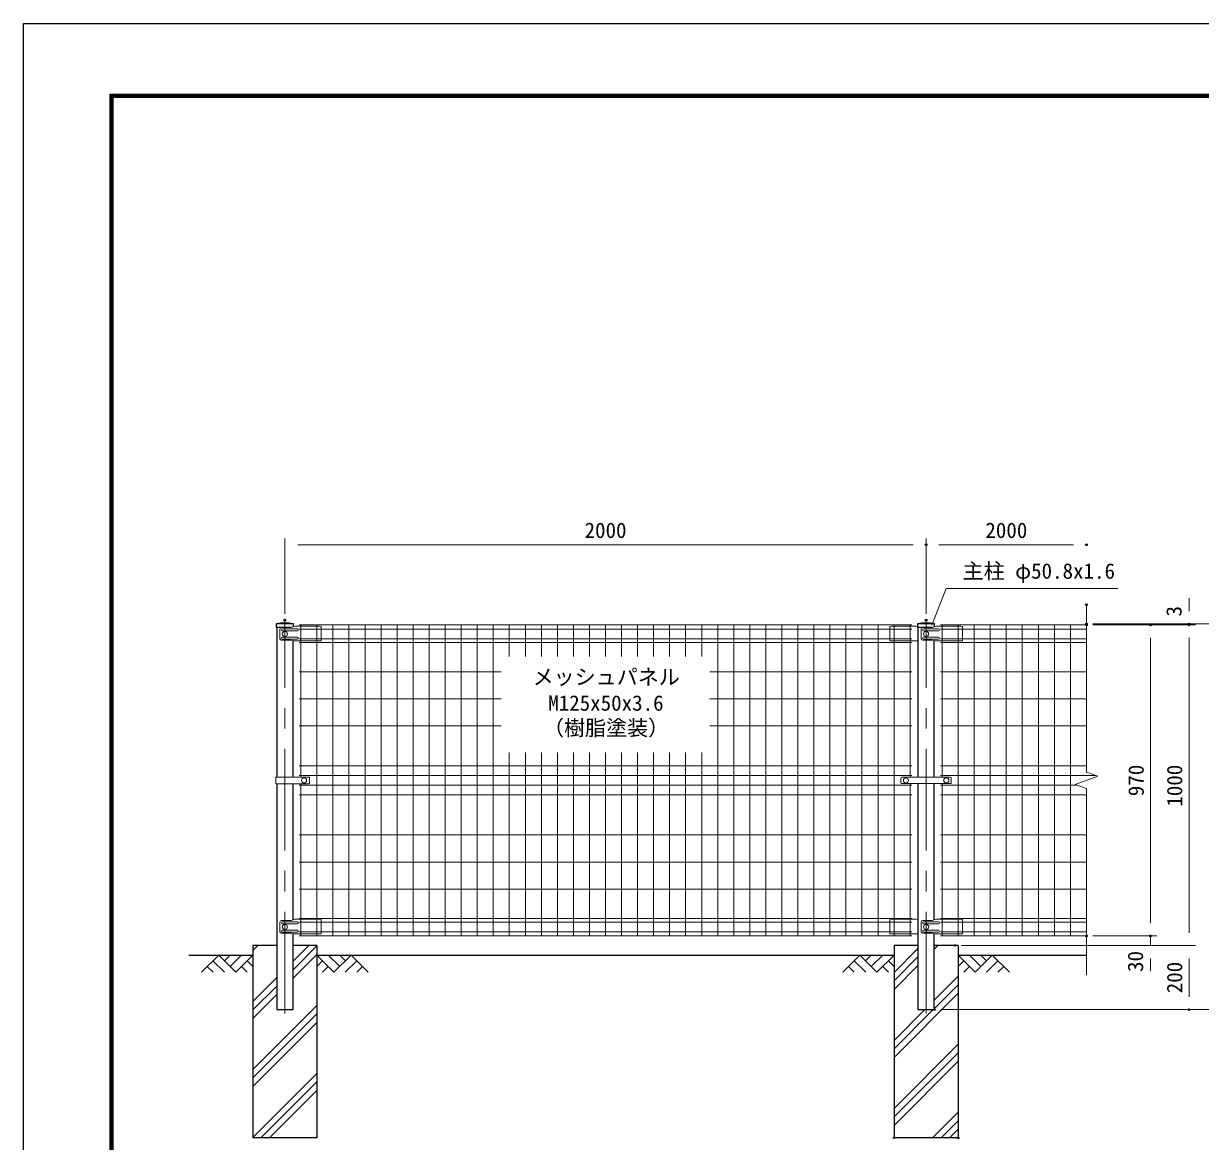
# Model space of a CAD drawing. Units: millimetres, scale not verified. Extents: x -4200 to 4200, y -2970 to 2970.
# Drawn here: x -4200 to -529, y -517 to 2970 of the extents above; entities that cross this region are included whole.
import ezdxf
from ezdxf.enums import TextEntityAlignment as Align

# ---------------------------------------------------------------- set-up
doc = ezdxf.new("R2010")
doc.units = ezdxf.units.MM
doc.header["$LTSCALE"] = 10
doc.header["$PDMODE"] = 32
doc.header["$PDSIZE"] = 5
doc.linetypes.add('USER1', pattern=[50.8, 31.75, -6.35, 6.35, -6.35])
for name, color, linetype, lineweight in [('0-3_D-TTL', 7, 'Continuous', 25), ('0-4_D-STR1', 1, 'Continuous', 25), ('0-5_D-BMK', 2, 'USER1', 13), ('0-6_D-STR2', 7, 'Continuous', 13), ('0-7_D-STR-DIM', 7, 'Continuous', 13), ('0-A_D-STR3', 3, 'Continuous', 13), ('0-B_D-STR-TXT', 7, 'Continuous', 13), ('0-C_D-DCR-HCH', 7, 'Continuous', 13), ('0-D_D-STR4', 7, 'Continuous', 25), ('0-E_D-BGD', 7, 'Continuous', 25)]:
    doc.layers.add(name, color=color, linetype=linetype, lineweight=lineweight)
doc.layers.add('0-9_Defpoints', color=7, linetype='Continuous')
doc.styles.add('ＭＳ ゴシック', font='')
doc.styles.get('ＭＳ ゴシック').set_extended_font_data('MS Gothic')

msp = doc.modelspace()

# ---------------------------------------------------------------- linework, layer by layer
at = {"layer": '0-3_D-TTL', "color": 2}
msp.add_lwpolyline([(-4200, 2970), (4200, 2970), (4200, -2970), (-4200, -2970)], close=True, dxfattribs=at)
at = {"layer": '0-3_D-TTL'}
for points in [[(-3930, 2750), (3930, 2750), (3930, -2750), (-3930, -2750)], [(-3927.5, 2747.5), (3927.5, 2747.5), (3927.5, -2747.5), (-3927.5, -2747.5)], [(-3925, 2745), (3925, 2745), (3925, -2745), (-3925, -2745)], [(-3922.5, 2742.5), (3922.5, 2742.5), (3922.5, -2742.5), (-3922.5, -2742.5)], [(-3920, 2740), (3920, 2740), (3920, -2740), (-3920, -2740)]]:
    msp.add_lwpolyline(points, close=True, dxfattribs=at)
at = {"layer": '0-4_D-STR1'}
for p, q in [((-3358.37, 1096.98), (-3411.57, 1096.98)), ((-3411.57, 1096.98), (-3411.57, 1085.98)), ((-3365.62, 1085.98), (-3411.57, 1085.98)), ((-3410.37, 1085.98), (-3410.37, 619.48)), ((-3358.37, 1088.49), (-3358.37, 1096.98)), ((-1358.37, 1096.98), (-1411.57, 1096.98)), ((-1411.57, 1096.98), (-1411.57, 1085.98)), ((-1365.62, 1085.98), (-1411.57, 1085.98)), ((-1410.37, 1085.98), (-1410.37, 618.98)), ((-1358.37, 1088.49), (-1358.37, 1096.98)), ((-3359.57, 619.48), (-3359.57, 1044.16)), ((-1359.57, 618.98), (-1359.57, 1044.16)), ((-3410.37, 598.48), (-3410.37, -106.02)), ((-3359.57, 174.07), (-3359.57, 598.48)), ((-1410.37, 598.98), (-1410.37, -106.02)), ((-1359.57, 174.07), (-1359.57, 598.98))]:
    msp.add_line(p, q, dxfattribs=at)
for points in [[(-3410.37, -106.02), (-3359.57, -106.02), (-3359.57, 130.16)], [(-1410.37, -106.02), (-1359.57, -106.02), (-1359.57, 130.16)]]:
    msp.add_lwpolyline(points, dxfattribs=at)
for centre in [(-3384.97, 980.55), (-1384.97, 980.55)]:
    msp.add_arc(centre, 119.43, 77.13052, 102.86948, dxfattribs=at)
at = {"layer": '0-5_D-BMK'}
for p, q in [((-3384.97, -118.02), (-3384.97, 1108.98)), ((-1384.97, -118.02), (-1384.97, 1108.98))]:
    msp.add_line(p, q, dxfattribs=at)
at = {"layer": '0-6_D-STR2'}
for p, q in [((-1429.97, 1093.98), (-3339.97, 1093.98)), ((-1429.97, 1080.88), (-3339.97, 1080.88)), ((-3334.97, 619.48), (-3334.97, 1093.98)), ((-3284.97, 123.98), (-3284.97, 1093.98)), ((-3234.97, 123.98), (-3234.97, 1093.98)), ((-3184.97, 123.98), (-3184.97, 1093.98)), ((-3134.97, 123.98), (-3134.97, 1093.98)), ((-3084.97, 123.98), (-3084.97, 1093.98)), ((-3034.97, 123.98), (-3034.97, 1093.98)), ((-2984.97, 123.98), (-2984.97, 1093.98)), ((-2934.97, 123.98), (-2934.97, 1093.98)), ((-2884.97, 123.98), (-2884.97, 1093.98)), ((-2834.97, 123.98), (-2834.97, 1093.98)), ((-2784.97, 123.98), (-2784.97, 1093.98)), ((-2734.97, 123.98), (-2734.97, 1093.98)), ((-2684.97, 995.98), (-2684.97, 1093.98)), ((-2634.97, 995.98), (-2634.97, 1093.98)), ((-2584.97, 995.98), (-2584.97, 1093.98)), ((-2534.97, 995.98), (-2534.97, 1093.98)), ((-2484.97, 995.98), (-2484.97, 1093.98)), ((-2434.97, 995.98), (-2434.97, 1093.98)), ((-2384.97, 995.98), (-2384.97, 1093.98)), ((-2334.97, 995.98), (-2334.97, 1093.98)), ((-2284.97, 995.98), (-2284.97, 1093.98)), ((-2234.97, 995.98), (-2234.97, 1093.98)), ((-2184.97, 995.98), (-2184.97, 1093.98)), ((-2134.97, 995.98), (-2134.97, 1093.98)), ((-2084.97, 995.98), (-2084.97, 1093.98)), ((-2034.97, 123.98), (-2034.97, 1093.98)), ((-1984.97, 123.98), (-1984.97, 1093.98)), ((-1934.97, 123.98), (-1934.97, 1093.98)), ((-1884.97, 123.98), (-1884.97, 1093.98)), ((-1834.97, 123.98), (-1834.97, 1093.98)), ((-1784.97, 123.98), (-1784.97, 1093.98)), ((-1734.97, 123.98), (-1734.97, 1093.98)), ((-1684.97, 123.98), (-1684.97, 1093.98)), ((-1634.97, 123.98), (-1634.97, 1093.98)), ((-1584.97, 123.98), (-1584.97, 1093.98)), ((-1534.97, 123.98), (-1534.97, 1093.98)), ((-1484.97, 123.98), (-1484.97, 1093.98)), ((-1434.97, 618.98), (-1434.97, 1093.98)), ((-1339.97, 1093.98), (-884.97, 1093.98)), ((-1339.97, 1080.88), (-884.97, 1080.88)), ((-1334.97, 618.98), (-1334.97, 1093.98)), ((-1284.97, 123.98), (-1284.97, 1093.98)), ((-1234.97, 123.98), (-1234.97, 1093.98)), ((-1184.97, 123.98), (-1184.97, 1093.98)), ((-1134.97, 123.98), (-1134.97, 1093.98)), ((-1084.97, 123.98), (-1084.97, 1093.98)), ((-1034.97, 123.98), (-1034.97, 1093.98)), ((-984.97, 123.98), (-984.97, 1093.98)), ((-934.97, 123.98), (-934.97, 1093.98)), ((-1429.97, 1051.08), (-3339.97, 1051.08)), ((-1429.97, 1039.22), (-3339.97, 1039.22)), ((-1339.97, 1051.08), (-884.97, 1051.08)), ((-1339.97, 1039.22), (-884.97, 1039.22)), ((-2709.97, 947.98), (-3339.97, 947.98)), ((-1429.97, 947.98), (-2059.97, 947.98)), ((-1339.97, 947.98), (-884.97, 947.98)), ((-2709.97, 863.48), (-3339.97, 863.48)), ((-1429.97, 863.48), (-2059.97, 863.48)), ((-1339.97, 863.48), (-884.97, 863.48)), ((-2709.97, 778.98), (-3339.97, 778.98)), ((-1429.97, 778.98), (-2059.97, 778.98)), ((-1339.97, 778.98), (-884.97, 778.98)), ((-2684.97, 123.98), (-2684.97, 695.98)), ((-2634.97, 123.98), (-2634.97, 695.98)), ((-2584.97, 123.98), (-2584.97, 695.98)), ((-2534.97, 123.98), (-2534.97, 695.98)), ((-2484.97, 123.98), (-2484.97, 695.98)), ((-2434.97, 123.98), (-2434.97, 695.98)), ((-2384.97, 123.98), (-2384.97, 695.98)), ((-2334.97, 123.98), (-2334.97, 695.98)), ((-2284.97, 123.98), (-2284.97, 695.98)), ((-2234.97, 123.98), (-2234.97, 695.98)), ((-2184.97, 123.98), (-2184.97, 695.98)), ((-2134.97, 123.98), (-2134.97, 695.98)), ((-2084.97, 123.98), (-2084.97, 695.98)), ((-1429.97, 653.98), (-3339.97, 653.98)), ((-1339.97, 653.98), (-884.97, 653.98)), ((-1429.97, 623.98), (-3339.97, 623.98)), ((-1429.97, 593.98), (-3339.97, 593.98)), ((-3334.97, 123.98), (-3334.97, 598.48)), ((-1434.97, 123.98), (-1434.97, 598.98)), ((-1339.97, 623.98), (-855.71, 623.98)), ((-1339.97, 593.98), (-914.24, 593.98)), ((-1334.97, 123.98), (-1334.97, 598.98)), ((-1429.97, 563.98), (-3339.97, 563.98)), ((-1339.97, 563.98), (-884.97, 563.98)), ((-1429.97, 438.98), (-3339.97, 438.98)), ((-1339.97, 438.98), (-884.97, 438.98)), ((-1429.97, 354.48), (-3339.97, 354.48)), ((-1339.97, 354.48), (-884.97, 354.48)), ((-1429.97, 269.98), (-3339.97, 269.98)), ((-1339.97, 269.98), (-884.97, 269.98)), ((-1429.97, 178.74), (-3339.97, 178.74)), ((-1429.97, 166.88), (-3339.97, 166.88)), ((-1339.97, 178.74), (-884.97, 178.74)), ((-1339.97, 166.88), (-884.97, 166.88)), ((-1429.97, 137.08), (-3339.97, 137.08)), ((-1429.97, 123.98), (-3339.97, 123.98)), ((-1339.97, 137.08), (-884.97, 137.08)), ((-1339.97, 123.98), (-884.97, 123.98))]:
    msp.add_line(p, q, dxfattribs=at)
at = {"layer": '0-7_D-STR-DIM'}
for p, q in [((-3384.97, 1128.98), (-3384.97, 1363.98)), ((-1384.97, 1128.98), (-1384.97, 1363.98)), ((-1384.97, 1128.98), (-1384.97, 1363.98)), ((-3344.97, 1343.98), (-1424.97, 1343.98)), ((-1344.97, 1343.98), (-924.97, 1343.98)), ((-564.97, 1136.98), (-564.97, 1176.98)), ((-884.97, 634.63), (-884.97, 1156.98)), ((-864.97, 1096.98), (-424.97, 1096.98)), ((-864.97, 1096.98), (-544.97, 1096.98)), ((-864.97, 1093.98), (-664.97, 1093.98)), ((-864.97, 1093.98), (-544.97, 1093.98)), ((-864.97, 1093.98), (-544.97, 1093.98)), ((-564.97, 1093.98), (-564.97, 1096.98)), ((-684.97, 163.98), (-684.97, 1053.98)), ((-564.97, 133.98), (-564.97, 1053.98)), ((-564.97, 1053.98), (-564.97, 1013.98)), ((-849.74, 621.81), (-884.97, 634.63)), ((-920.21, 596.15), (-849.74, 621.81)), ((-884.97, 583.33), (-920.21, 596.15)), ((-884.97, 0.98), (-884.97, 583.33)), ((-684.97, 163.98), (-684.97, 203.98)), ((-864.97, 123.98), (-664.97, 123.98)), ((-864.97, 123.98), (-664.97, 123.98)), ((-684.97, 93.98), (-684.97, 123.98)), ((-1274.97, 93.98), (-664.97, 93.98)), ((-1274.97, 93.98), (-544.97, 93.98)), ((-1274.97, 93.98), (-544.97, 93.98)), ((-684.97, 53.98), (-684.97, 13.98)), ((-564.97, 53.98), (-564.97, -66.02)), ((-1339.57, -106.02), (-424.97, -106.02)), ((-1339.57, -106.02), (-544.97, -106.02))]:
    msp.add_line(p, q, dxfattribs=at)
at = {"layer": '0-9_Defpoints'}
for p in [(-1384.97, 1343.98), (-884.97, 1343.98), (-884.97, 1156.98), (-3384.97, 1108.98), (-1384.97, 1108.98), (-884.97, 1096.98), (-884.97, 1096.98), (-884.97, 1093.98), (-684.97, 1093.98), (-564.97, 1096.98), (-564.97, 1093.98), (-884.97, 123.98), (-684.97, 123.98), (-1294.97, 93.98), (-1359.57, -106.02), (-564.97, -106.02), (-1484.97, -506.02), (-1284.97, -506.02)]:
    msp.add_point(p, dxfattribs=at)
at = {"layer": '0-A_D-STR3'}
for p, q in [((-3400.46, 1080.98), (-3400.46, 1050.98)), ((-3365.62, 1085.98), (-3395.46, 1085.98)), ((-3345.97, 1081.98), (-3393.39, 1081.98)), ((-3345.97, 1075.98), (-3393.39, 1075.98)), ((-3354.06, 1089.98), (-3365.62, 1085.98)), ((-3276.97, 1089.98), (-3354.06, 1089.98)), ((-3276.97, 1089.98), (-3271.97, 1088.98)), ((-3271.97, 1088.98), (-3271.97, 1045.16)), ((-1492.97, 1089.98), (-1497.97, 1088.98)), ((-1497.97, 1088.98), (-1497.97, 1045.16)), ((-1492.97, 1089.98), (-1415.89, 1089.98)), ((-1415.89, 1089.98), (-1411.57, 1088.49)), ((-1400.46, 1080.98), (-1400.46, 1050.98)), ((-1365.62, 1085.98), (-1395.46, 1085.98)), ((-1345.97, 1081.98), (-1393.39, 1081.98)), ((-1345.97, 1075.98), (-1393.39, 1075.98)), ((-1354.06, 1089.98), (-1365.62, 1085.98)), ((-1276.97, 1089.98), (-1354.06, 1089.98)), ((-1276.97, 1089.98), (-1271.97, 1088.98)), ((-1271.97, 1088.98), (-1271.97, 1045.16)), ((-3365.62, 1045.98), (-3395.46, 1045.98)), ((-3345.97, 1055.98), (-3393.39, 1055.98)), ((-3345.97, 1049.98), (-3393.39, 1049.98)), ((-3360.37, 1044.16), (-3365.62, 1045.98)), ((-3360.37, 1044.16), (-3272.97, 1044.16)), ((-1410.37, 1044.16), (-1496.97, 1044.16)), ((-1365.62, 1045.98), (-1395.46, 1045.98)), ((-1345.97, 1055.98), (-1393.39, 1055.98)), ((-1345.97, 1049.98), (-1393.39, 1049.98)), ((-1360.37, 1044.16), (-1365.62, 1045.98)), ((-1360.37, 1044.16), (-1272.97, 1044.16)), ((-3412.67, 619.48), (-3309.99, 619.48)), ((-3412.67, 619.48), (-3412.67, 598.48)), ((-3412.67, 598.48), (-3309.99, 598.48)), ((-3307.99, 617.48), (-3307.99, 600.48)), ((-1463.47, 615.98), (-1463.47, 601.98)), ((-1460.47, 618.98), (-1309.47, 618.98)), ((-1460.47, 598.98), (-1309.47, 598.98)), ((-1306.47, 615.98), (-1306.47, 601.98)), ((-3400.46, 166.98), (-3400.46, 136.98)), ((-3365.62, 171.98), (-3395.46, 171.98)), ((-3345.97, 167.98), (-3393.39, 167.98)), ((-3345.97, 161.98), (-3393.39, 161.98)), ((-3354.06, 175.98), (-3365.62, 171.98)), ((-3276.97, 175.98), (-3354.06, 175.98)), ((-3276.97, 175.98), (-3271.97, 174.98)), ((-3271.97, 174.98), (-3271.97, 131.16)), ((-1492.97, 175.98), (-1497.97, 174.98)), ((-1497.97, 174.98), (-1497.97, 131.16)), ((-1492.97, 175.98), (-1415.89, 175.98)), ((-1415.89, 175.98), (-1410.37, 174.07)), ((-1400.46, 166.98), (-1400.46, 136.98)), ((-1365.62, 171.98), (-1395.46, 171.98)), ((-1345.97, 167.98), (-1393.39, 167.98)), ((-1345.97, 161.98), (-1393.39, 161.98)), ((-1354.06, 175.98), (-1365.62, 171.98)), ((-1276.97, 175.98), (-1354.06, 175.98)), ((-1276.97, 175.98), (-1271.97, 174.98)), ((-1271.97, 174.98), (-1271.97, 131.16)), ((-3365.62, 131.98), (-3395.46, 131.98)), ((-3345.97, 141.98), (-3393.39, 141.98)), ((-3345.97, 135.98), (-3393.39, 135.98)), ((-3360.37, 130.16), (-3365.62, 131.98)), ((-3360.37, 130.16), (-3272.97, 130.16)), ((-1410.37, 130.16), (-1496.97, 130.16)), ((-1365.62, 131.98), (-1395.46, 131.98)), ((-1345.97, 141.98), (-1393.39, 141.98)), ((-1345.97, 135.98), (-1393.39, 135.98)), ((-1360.37, 130.16), (-1365.62, 131.98)), ((-1360.37, 130.16), (-1272.97, 130.16))]:
    msp.add_line(p, q, dxfattribs=at)
for centre in [(-3384.97, 1065.98), (-1384.97, 1065.98), (-3324.97, 608.98), (-1447.97, 608.98), (-1321.97, 608.98), (-3384.97, 151.98), (-1384.97, 151.98)]:
    msp.add_circle(centre, 8, dxfattribs=at)
for centre, radius, start, end in [((-3395.46, 1080.98), 5, 90, 180), ((-3393.39, 1078.98), 3, 90, 270), ((-3345.97, 1078.98), 3, 270, 90), ((-1395.46, 1080.98), 5, 90, 180), ((-1393.39, 1078.98), 3, 90, 270), ((-1345.97, 1078.98), 3, 270, 90), ((-3395.46, 1050.98), 5, 180, 270), ((-3393.39, 1052.98), 3, 90, 270), ((-3345.97, 1052.98), 3, 270, 90), ((-3272.97, 1045.16), 1, 270, 0), ((-1496.97, 1045.16), 1, 180, 270), ((-1395.46, 1050.98), 5, 180, 270), ((-1393.39, 1052.98), 3, 90, 270), ((-1345.97, 1052.98), 3, 270, 90), ((-1272.97, 1045.16), 1, 270, 0), ((-3309.99, 617.48), 2, 0, 90), ((-3309.99, 600.48), 2, 270, 0), ((-1460.47, 615.98), 3, 90, 180), ((-1460.47, 601.98), 3, 180, 270), ((-1309.47, 615.98), 3, 0, 90), ((-1309.47, 601.98), 3, 270, 0), ((-3395.46, 166.98), 5, 90, 180), ((-3393.39, 164.98), 3, 90, 270), ((-3345.97, 164.98), 3, 270, 90), ((-1395.46, 166.98), 5, 90, 180), ((-1393.39, 164.98), 3, 90, 270), ((-1345.97, 164.98), 3, 270, 90), ((-3395.46, 136.98), 5, 180, 270), ((-3393.39, 138.98), 3, 90, 270), ((-3345.97, 138.98), 3, 270, 90), ((-3272.97, 131.16), 1, 270, 0), ((-1496.97, 131.16), 1, 180, 270), ((-1395.46, 136.98), 5, 180, 270), ((-1393.39, 138.98), 3, 90, 270), ((-1345.97, 138.98), 3, 270, 90), ((-1272.97, 131.16), 1, 270, 0)]:
    msp.add_arc(centre, radius, start, end, dxfattribs=at)
at = {"layer": '0-B_D-STR-TXT'}
msp.add_lwpolyline([(-787.46, 1207.71), (-1322.14, 1207.71), (-1367.63, 1092.76)], dxfattribs=at)
at = {"layer": '0-C_D-DCR-HCH'}
for p, q in [((-3484.97, 78.48), (-3469.47, 93.98)), ((-3359.57, 44.78), (-3310.37, 93.98)), ((-3359.57, 18.26), (-3284.97, 92.86)), ((-1484.97, 10.19), (-1410.37, 84.79)), ((-1359.57, 82.56), (-1348.15, 93.98)), ((-3591.4, 63.98), (-3644.61, 10.77)), ((-3609.14, 46.24), (-3573.5, 10.77)), ((-3591.4, 63.98), (-3538.19, 10.77)), ((-3573.66, 46.24), (-3555.92, 63.98)), ((-3555.92, 28.5), (-3520.45, 63.98)), ((-3538.19, 10.77), (-3484.97, 63.98)), ((-3502.71, 46.24), (-3484.97, 28.59)), ((-3359.57, -8.25), (-3284.97, 66.35)), ((-3231.76, 10.77), (-3284.97, 63.98)), ((-3267.24, 46.24), (-3284.97, 28.59)), ((-3214.03, 28.5), (-3249.5, 63.98)), ((-3178.55, 63.98), (-3231.76, 10.77)), ((-3196.2, 46.15), (-3214.03, 63.98)), ((-3160.81, 46.24), (-3196.45, 10.77)), ((-3178.55, 63.98), (-3125.34, 10.77)), ((-1591.4, 63.98), (-1644.61, 10.77)), ((-1609.14, 46.24), (-1573.5, 10.77)), ((-1591.4, 63.98), (-1538.19, 10.77)), ((-1573.66, 46.24), (-1555.92, 63.98)), ((-1555.92, 28.5), (-1520.45, 63.98)), ((-1538.19, 10.77), (-1484.97, 63.98)), ((-1502.71, 46.24), (-1484.97, 28.59)), ((-1484.97, -16.33), (-1410.37, 58.27)), ((-1231.76, 10.77), (-1284.97, 63.98)), ((-1267.24, 46.24), (-1284.97, 28.59)), ((-1214.03, 28.5), (-1249.5, 63.98)), ((-1178.55, 63.98), (-1231.76, 10.77)), ((-1196.2, 46.15), (-1214.03, 63.98)), ((-1160.81, 46.24), (-1196.45, 10.77)), ((-1178.55, 63.98), (-1125.34, 10.77)), ((-3626.87, 28.5), (-3609.05, 10.77)), ((-3520.45, 28.5), (-3502.63, 10.77)), ((-3249.5, 28.5), (-3267.32, 10.77)), ((-3143.08, 28.5), (-3160.89, 10.77)), ((-1626.87, 28.5), (-1609.05, 10.77)), ((-1520.45, 28.5), (-1502.63, 10.77)), ((-1484.97, -42.84), (-1410.37, 31.76)), ((-1249.5, 28.5), (-1267.32, 10.77)), ((-1143.08, 28.5), (-1160.89, 10.77)), ((-3484.97, -80.62), (-3410.37, -6.02)), ((-3484.97, -107.14), (-3410.37, -32.54)), ((-1359.57, -76.54), (-1284.97, -1.94)), ((-1359.57, -103.06), (-1284.97, -28.46)), ((-3484.97, -133.65), (-3410.37, -59.05)), ((-1484.97, -254.97), (-1284.97, -54.97)), ((-3484.97, -292.75), (-3284.97, -92.75)), ((-1484.97, -228.46), (-1362.54, -106.02)), ((-1484.97, -201.94), (-1389.05, -106.02)), ((-3484.97, -319.27), (-3284.97, -119.27)), ((-3484.97, -345.79), (-3284.97, -145.79)), ((-1484.97, -414.07), (-1284.97, -214.07)), ((-1484.97, -440.59), (-1284.97, -240.59)), ((-1484.97, -467.11), (-1284.97, -267.11)), ((-3484.97, -504.89), (-3284.97, -304.89)), ((-3459.59, -506.02), (-3284.97, -331.4)), ((-3433.08, -506.02), (-3284.97, -357.92)), ((-1364.79, -506.02), (-1284.97, -426.21)), ((-1338.27, -506.02), (-1284.97, -452.72)), ((-1311.76, -506.02), (-1284.97, -479.24))]:
    msp.add_line(p, q, dxfattribs=at)
at = {"layer": '0-D_D-STR4'}
for p, q in [((-3484.97, 93.98), (-3484.97, -506.02)), ((-3410.37, 93.98), (-3484.97, 93.98)), ((-3284.97, 93.98), (-3359.57, 93.98)), ((-3284.97, 93.98), (-3284.97, -506.02)), ((-1484.97, 93.98), (-1484.97, -506.02)), ((-1410.37, 93.98), (-1484.97, 93.98)), ((-1284.97, 93.98), (-1359.57, 93.98)), ((-1284.97, 93.98), (-1284.97, -506.02)), ((-3284.97, -506.02), (-3484.97, -506.02)), ((-1284.97, -506.02), (-1484.97, -506.02))]:
    msp.add_line(p, q, dxfattribs=at)
at = {"layer": '0-E_D-BGD'}
for p, q in [((-3684.97, 63.98), (-3484.97, 63.98)), ((-3284.97, 63.98), (-1484.97, 63.98)), ((-1284.97, 63.98), (-884.97, 63.98))]:
    msp.add_line(p, q, dxfattribs=at)

# ---------------------------------------------------------------- texts
at = {"layer": '0-7_D-STR-DIM', "style": 'ＭＳ ゴシック'}
for p in [(-2450.22, 1350.73), (-1200.22, 1350.73)]:
    msp.add_text('2000', height=48.09, dxfattribs=at).set_placement(p, align=Align.BOTTOM_LEFT)
for s, p in [('3', (-573.64, 1120.28)), ('970', (-691.72, 559.85)), ('1000', (-571.72, 527.08)), ('30', (-693.88, 11.51)), ('200', (-571.72, -55.02))]:
    msp.add_text(s, height=48.09, rotation=90, dxfattribs=at).set_placement(p, align=Align.BOTTOM_LEFT)
at = {"layer": '0-B_D-STR-TXT', "style": 'ＭＳ ゴシック'}
for s, p in [('主柱 φ50.8x1.6', (-1271.21, 1223.72)), ('メッシュパネル', (-2612.39, 893.38)), ('M125x50x3.6', (-2563.65, 811.98)), ('（樹脂塗装）', (-2579.9, 734.65))]:
    msp.add_text(s, height=48.09, dxfattribs=at).set_placement(p, align=Align.BOTTOM_LEFT)

doc.saveas('drawing.dxf')
